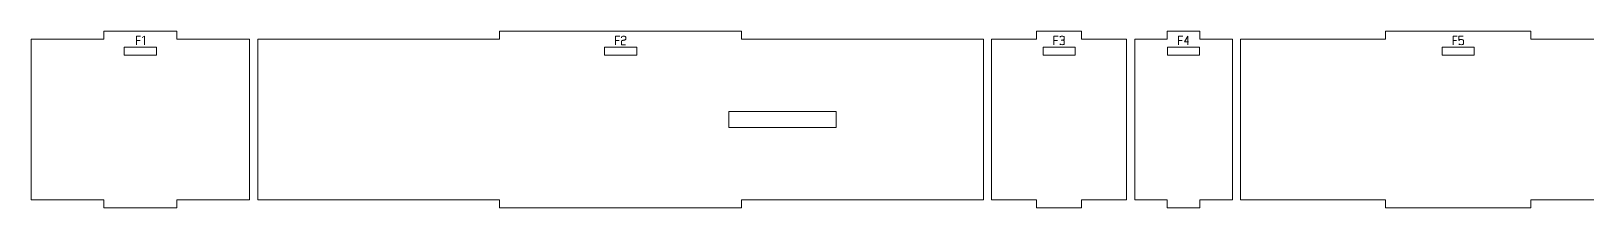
# Model space of a CAD drawing. Header units: centimetres. Extents: x -250 to 250, y -508 to 508.
# Drawn here: x -250 to -191.9, y -3.1 to 3.5 of the extents above; entities that cross this region are included whole.
import ezdxf

# ---------------------------------------------------------------- set-up
doc = ezdxf.new("R2010")
doc.units = ezdxf.units.CM
doc.header["$MEASUREMENT"] = 0
doc.layers.add('Capa 1', color=7, linetype='Continuous')

msp = doc.modelspace()

# ---------------------------------------------------------------- linework, layer by layer
at = {"layer": 'Capa 1', "color": 240, "lineweight": 9}
for points, knots in [([(-249.98503, 3.20203), (-249.98503, 3.20203), (-249.98503, -2.79797), (-249.98503, -2.79797), (-249.98503, -2.79797), (-247.26501, -2.79797), (-247.26501, -2.79797), (-247.26501, -2.79797), (-247.26501, -3.09797), (-247.26501, -3.09797), (-247.26501, -3.09797), (-244.54499, -3.09797), (-244.54499, -3.09797), (-244.54499, -3.09797), (-244.54499, -2.79797), (-244.54499, -2.79797), (-244.54499, -2.79797), (-241.82497, -2.79797), (-241.82497, -2.79797), (-241.82497, -2.79797), (-241.82497, 3.20203), (-241.82497, 3.20203), (-241.82497, 3.20203), (-244.54499, 3.20203), (-244.54499, 3.20203), (-244.54499, 3.20203), (-244.54499, 3.50203), (-244.54499, 3.50203), (-244.54499, 3.50203), (-247.26501, 3.50203), (-247.26501, 3.50203), (-247.26501, 3.50203), (-247.26501, 3.20203), (-247.26501, 3.20203), (-247.26501, 3.20203), (-249.98503, 3.20203), (-249.98503, 3.20203)], [0, 0, 0, 0, 0.08333333, 0.08333333, 0.08333333, 0.16666667, 0.16666667, 0.16666667, 0.25, 0.25, 0.25, 0.33333333, 0.33333333, 0.33333333, 0.41666667, 0.41666667, 0.41666667, 0.5, 0.5, 0.5, 0.58333333, 0.58333333, 0.58333333, 0.66666667, 0.66666667, 0.66666667, 0.75, 0.75, 0.75, 0.83333333, 0.83333333, 0.83333333, 0.91666667, 0.91666667, 0.91666667, 1, 1, 1, 1]), ([(-241.52497, 3.20203), (-241.52497, 3.20203), (-241.52497, -2.79797), (-241.52497, -2.79797), (-241.52497, -2.79797), (-232.49066, -2.79797), (-232.49066, -2.79797), (-232.49066, -2.79797), (-232.49066, -3.09797), (-232.49066, -3.09797), (-232.49066, -3.09797), (-223.45634, -3.09797), (-223.45634, -3.09797), (-223.45634, -3.09797), (-223.45634, -2.79797), (-223.45634, -2.79797), (-223.45634, -2.79797), (-214.42203, -2.79797), (-214.42203, -2.79797), (-214.42203, -2.79797), (-214.42203, 3.20203), (-214.42203, 3.20203), (-214.42203, 3.20203), (-223.45634, 3.20203), (-223.45634, 3.20203), (-223.45634, 3.20203), (-223.45634, 3.50203), (-223.45634, 3.50203), (-223.45634, 3.50203), (-232.49066, 3.50203), (-232.49066, 3.50203), (-232.49066, 3.50203), (-232.49066, 3.20203), (-232.49066, 3.20203), (-232.49066, 3.20203), (-241.52497, 3.20203), (-241.52497, 3.20203)], [0, 0, 0, 0, 0.08333333, 0.08333333, 0.08333333, 0.16666667, 0.16666667, 0.16666667, 0.25, 0.25, 0.25, 0.33333333, 0.33333333, 0.33333333, 0.41666667, 0.41666667, 0.41666667, 0.5, 0.5, 0.5, 0.58333333, 0.58333333, 0.58333333, 0.66666667, 0.66666667, 0.66666667, 0.75, 0.75, 0.75, 0.83333333, 0.83333333, 0.83333333, 0.91666667, 0.91666667, 0.91666667, 1, 1, 1, 1]), ([(-214.12203, 3.20203), (-214.12203, 3.20203), (-214.12203, -2.79797), (-214.12203, -2.79797), (-214.12203, -2.79797), (-212.44181, -2.79797), (-212.44181, -2.79797), (-212.44181, -2.79797), (-212.44181, -3.09797), (-212.44181, -3.09797), (-212.44181, -3.09797), (-210.76158, -3.09797), (-210.76158, -3.09797), (-210.76158, -3.09797), (-210.76158, -2.79797), (-210.76158, -2.79797), (-210.76158, -2.79797), (-209.08136, -2.79797), (-209.08136, -2.79797), (-209.08136, -2.79797), (-209.08136, 3.20203), (-209.08136, 3.20203), (-209.08136, 3.20203), (-210.76158, 3.20203), (-210.76158, 3.20203), (-210.76158, 3.20203), (-210.76158, 3.50203), (-210.76158, 3.50203), (-210.76158, 3.50203), (-212.44181, 3.50203), (-212.44181, 3.50203), (-212.44181, 3.50203), (-212.44181, 3.20203), (-212.44181, 3.20203), (-212.44181, 3.20203), (-214.12203, 3.20203), (-214.12203, 3.20203)], [0, 0, 0, 0, 0.08333333, 0.08333333, 0.08333333, 0.16666667, 0.16666667, 0.16666667, 0.25, 0.25, 0.25, 0.33333333, 0.33333333, 0.33333333, 0.41666667, 0.41666667, 0.41666667, 0.5, 0.5, 0.5, 0.58333333, 0.58333333, 0.58333333, 0.66666667, 0.66666667, 0.66666667, 0.75, 0.75, 0.75, 0.83333333, 0.83333333, 0.83333333, 0.91666667, 0.91666667, 0.91666667, 1, 1, 1, 1]), ([(-208.78136, 3.20203), (-208.78136, 3.20203), (-208.78136, -2.79797), (-208.78136, -2.79797), (-208.78136, -2.79797), (-207.56484, -2.79797), (-207.56484, -2.79797), (-207.56484, -2.79797), (-207.56484, -3.09797), (-207.56484, -3.09797), (-207.56484, -3.09797), (-206.34831, -3.09797), (-206.34831, -3.09797), (-206.34831, -3.09797), (-206.34831, -2.79797), (-206.34831, -2.79797), (-206.34831, -2.79797), (-205.13179, -2.79797), (-205.13179, -2.79797), (-205.13179, -2.79797), (-205.13179, 3.20203), (-205.13179, 3.20203), (-205.13179, 3.20203), (-206.34831, 3.20203), (-206.34831, 3.20203), (-206.34831, 3.20203), (-206.34831, 3.50203), (-206.34831, 3.50203), (-206.34831, 3.50203), (-207.56484, 3.50203), (-207.56484, 3.50203), (-207.56484, 3.50203), (-207.56484, 3.20203), (-207.56484, 3.20203), (-207.56484, 3.20203), (-208.78136, 3.20203), (-208.78136, 3.20203)], [0, 0, 0, 0, 0.08333333, 0.08333333, 0.08333333, 0.16666667, 0.16666667, 0.16666667, 0.25, 0.25, 0.25, 0.33333333, 0.33333333, 0.33333333, 0.41666667, 0.41666667, 0.41666667, 0.5, 0.5, 0.5, 0.58333333, 0.58333333, 0.58333333, 0.66666667, 0.66666667, 0.66666667, 0.75, 0.75, 0.75, 0.83333333, 0.83333333, 0.83333333, 0.91666667, 0.91666667, 0.91666667, 1, 1, 1, 1]), ([(-204.83179, 3.20203), (-204.83179, 3.20203), (-204.83179, -2.79797), (-204.83179, -2.79797), (-204.83179, -2.79797), (-199.41229, -2.79797), (-199.41229, -2.79797), (-199.41229, -2.79797), (-199.41229, -3.09797), (-199.41229, -3.09797), (-199.41229, -3.09797), (-193.9928, -3.09797), (-193.9928, -3.09797), (-193.9928, -3.09797), (-193.9928, -2.79797), (-193.9928, -2.79797), (-193.9928, -2.79797), (-188.5733, -2.79797), (-188.5733, -2.79797), (-188.5733, -2.79797), (-188.5733, 3.20203), (-188.5733, 3.20203), (-188.5733, 3.20203), (-193.9928, 3.20203), (-193.9928, 3.20203), (-193.9928, 3.20203), (-193.9928, 3.50203), (-193.9928, 3.50203), (-193.9928, 3.50203), (-199.41229, 3.50203), (-199.41229, 3.50203), (-199.41229, 3.50203), (-199.41229, 3.20203), (-199.41229, 3.20203), (-199.41229, 3.20203), (-204.83179, 3.20203), (-204.83179, 3.20203)], [0, 0, 0, 0, 0.08333333, 0.08333333, 0.08333333, 0.16666667, 0.16666667, 0.16666667, 0.25, 0.25, 0.25, 0.33333333, 0.33333333, 0.33333333, 0.41666667, 0.41666667, 0.41666667, 0.5, 0.5, 0.5, 0.58333333, 0.58333333, 0.58333333, 0.66666667, 0.66666667, 0.66666667, 0.75, 0.75, 0.75, 0.83333333, 0.83333333, 0.83333333, 0.91666667, 0.91666667, 0.91666667, 1, 1, 1, 1]), ([(-246.505, 2.902), (-246.505, 2.902), (-245.305, 2.902), (-245.305, 2.902), (-245.305, 2.902), (-245.305, 2.602), (-245.305, 2.602), (-245.305, 2.602), (-246.505, 2.602), (-246.505, 2.602), (-246.505, 2.602), (-246.505, 2.902), (-246.505, 2.902)], [0, 0, 0, 0, 0.25, 0.25, 0.25, 0.5, 0.5, 0.5, 0.75, 0.75, 0.75, 1, 1, 1, 1]), ([(-228.5735, 2.902), (-228.5735, 2.902), (-227.3735, 2.902), (-227.3735, 2.902), (-227.3735, 2.902), (-227.3735, 2.602), (-227.3735, 2.602), (-227.3735, 2.602), (-228.5735, 2.602), (-228.5735, 2.602), (-228.5735, 2.602), (-228.5735, 2.902), (-228.5735, 2.902)], [0, 0, 0, 0, 0.25, 0.25, 0.25, 0.5, 0.5, 0.5, 0.75, 0.75, 0.75, 1, 1, 1, 1]), ([(-212.20169, 2.902), (-212.20169, 2.902), (-211.00169, 2.902), (-211.00169, 2.902), (-211.00169, 2.902), (-211.00169, 2.602), (-211.00169, 2.602), (-211.00169, 2.602), (-212.20169, 2.602), (-212.20169, 2.602), (-212.20169, 2.602), (-212.20169, 2.902), (-212.20169, 2.902)], [0, 0, 0, 0, 0.25, 0.25, 0.25, 0.5, 0.5, 0.5, 0.75, 0.75, 0.75, 1, 1, 1, 1]), ([(-207.55657, 2.902), (-207.55657, 2.902), (-206.35657, 2.902), (-206.35657, 2.902), (-206.35657, 2.902), (-206.35657, 2.602), (-206.35657, 2.602), (-206.35657, 2.602), (-207.55657, 2.602), (-207.55657, 2.602), (-207.55657, 2.602), (-207.55657, 2.902), (-207.55657, 2.902)], [0, 0, 0, 0, 0.25, 0.25, 0.25, 0.5, 0.5, 0.5, 0.75, 0.75, 0.75, 1, 1, 1, 1]), ([(-197.30254, 2.902), (-197.30254, 2.902), (-196.10254, 2.902), (-196.10254, 2.902), (-196.10254, 2.902), (-196.10254, 2.602), (-196.10254, 2.602), (-196.10254, 2.602), (-197.30254, 2.602), (-197.30254, 2.602), (-197.30254, 2.602), (-197.30254, 2.902), (-197.30254, 2.902)], [0, 0, 0, 0, 0.25, 0.25, 0.25, 0.5, 0.5, 0.5, 0.75, 0.75, 0.75, 1, 1, 1, 1]), ([(-223.92877, 0.50203), (-223.92877, 0.50203), (-219.92877, 0.50203), (-219.92877, 0.50203), (-219.92877, 0.50203), (-219.92877, -0.09797), (-219.92877, -0.09797), (-219.92877, -0.09797), (-223.92877, -0.09797), (-223.92877, -0.09797), (-223.92877, -0.09797), (-223.92877, 0.50203), (-223.92877, 0.50203)], [0, 0, 0, 0, 0.25, 0.25, 0.25, 0.5, 0.5, 0.5, 0.75, 0.75, 0.75, 1, 1, 1, 1])]:
    msp.add_open_spline(points, degree=3, knots=knots, dxfattribs=at)
at = {"layer": 'Capa 1', "color": 114, "lineweight": 9}
for points, knots in [([(-246.05313, 2.99403), (-246.05313, 2.99403), (-246.05313, 3.31047), (-246.05313, 3.31047), (-246.05313, 3.31047), (-245.89674, 3.31047), (-245.89674, 3.31047), (-245.89674, 3.31047), (-246.05313, 3.31047), (-246.05313, 3.31047), (-246.05313, 3.31047), (-246.05313, 3.15408), (-246.05313, 3.15408), (-246.05313, 3.15408), (-245.91876, 3.15408), (-245.91876, 3.15408), (-245.91876, 3.15408), (-246.05313, 3.15408), (-246.05313, 3.15408), (-246.05313, 3.15408), (-246.05313, 2.99403), (-246.05313, 2.99403)], [0, 0, 0, 0, 0.14285714, 0.14285714, 0.14285714, 0.28571429, 0.28571429, 0.28571429, 0.42857143, 0.42857143, 0.42857143, 0.57142857, 0.57142857, 0.57142857, 0.71428571, 0.71428571, 0.71428571, 0.85714286, 0.85714286, 0.85714286, 1, 1, 1, 1]), ([(-245.75687, 3.31093), (-245.75687, 3.31093), (-245.833, 3.25819), (-245.833, 3.25819), (-245.833, 3.25819), (-245.75687, 3.31093), (-245.75687, 3.31093), (-245.75687, 3.31093), (-245.75687, 2.99403), (-245.75687, 2.99403), (-245.75687, 2.99403), (-245.75687, 3.31093), (-245.75687, 3.31093)], [0, 0, 0, 0, 0.25, 0.25, 0.25, 0.5, 0.5, 0.5, 0.75, 0.75, 0.75, 1, 1, 1, 1]), ([(-228.16612, 2.99403), (-228.16612, 2.99403), (-228.16612, 3.31047), (-228.16612, 3.31047), (-228.16612, 3.31047), (-228.00973, 3.31047), (-228.00973, 3.31047), (-228.00973, 3.31047), (-228.16612, 3.31047), (-228.16612, 3.31047), (-228.16612, 3.31047), (-228.16612, 3.15408), (-228.16612, 3.15408), (-228.16612, 3.15408), (-228.03175, 3.15408), (-228.03175, 3.15408), (-228.03175, 3.15408), (-228.16612, 3.15408), (-228.16612, 3.15408), (-228.16612, 3.15408), (-228.16612, 2.99403), (-228.16612, 2.99403)], [0, 0, 0, 0, 0.14285714, 0.14285714, 0.14285714, 0.28571429, 0.28571429, 0.28571429, 0.42857143, 0.42857143, 0.42857143, 0.57142857, 0.57142857, 0.57142857, 0.71428571, 0.71428571, 0.71428571, 0.85714286, 0.85714286, 0.85714286, 1, 1, 1, 1]), ([(-227.94645, 2.99403), (-227.94645, 2.99403), (-227.94645, 3.12657), (-227.94645, 3.12657), (-227.94553, 3.13849), (-227.93468, 3.14766), (-227.91389, 3.15408), (-227.90533, 3.1547), (-227.89715, 3.15569), (-227.88935, 3.15707), (-227.88156, 3.15844), (-227.87368, 3.15989), (-227.86573, 3.16142), (-227.85106, 3.16387), (-227.83982, 3.16586), (-227.83203, 3.16738), (-227.82423, 3.16891), (-227.81666, 3.1709), (-227.80932, 3.17335), (-227.79037, 3.18038), (-227.78089, 3.1894), (-227.78089, 3.2004), (-227.78089, 3.2004), (-227.78089, 3.27516), (-227.78089, 3.27516), (-227.78089, 3.28494), (-227.78876, 3.29327), (-227.80451, 3.30015), (-227.82025, 3.30703), (-227.8399, 3.31047), (-227.86344, 3.31047), (-227.88698, 3.31047), (-227.90663, 3.30703), (-227.92237, 3.30015), (-227.93812, 3.29327), (-227.94599, 3.28494), (-227.94599, 3.27516), (-227.94599, 3.27516), (-227.94599, 3.25269), (-227.94599, 3.25269), (-227.94599, 3.25269), (-227.94599, 3.27516), (-227.94599, 3.27516), (-227.94599, 3.28494), (-227.93812, 3.29327), (-227.92237, 3.30015), (-227.90663, 3.30703), (-227.88698, 3.31047), (-227.86344, 3.31047), (-227.8399, 3.31047), (-227.82025, 3.30703), (-227.80451, 3.30015), (-227.78876, 3.29327), (-227.78089, 3.28494), (-227.78089, 3.27516), (-227.78089, 3.27516), (-227.78089, 3.2004), (-227.78089, 3.2004), (-227.78089, 3.1894), (-227.79037, 3.18038), (-227.80932, 3.17335), (-227.81666, 3.1709), (-227.82423, 3.16891), (-227.83203, 3.16738), (-227.83982, 3.16586), (-227.85106, 3.16387), (-227.86573, 3.16142), (-227.87368, 3.15989), (-227.88156, 3.15844), (-227.88935, 3.15707), (-227.89715, 3.15569), (-227.90533, 3.1547), (-227.91389, 3.15408), (-227.93468, 3.14766), (-227.94553, 3.13849), (-227.94645, 3.12657), (-227.94645, 3.12657), (-227.94645, 2.99403), (-227.94645, 2.99403), (-227.94645, 2.99403), (-227.7896, 2.99403), (-227.7896, 2.99403), (-227.7896, 2.99403), (-227.94645, 2.99403), (-227.94645, 2.99403)], [0, 0, 0, 0, 0.03571429, 0.03571429, 0.03571429, 0.07142857, 0.07142857, 0.07142857, 0.10714286, 0.10714286, 0.10714286, 0.14285714, 0.14285714, 0.14285714, 0.17857143, 0.17857143, 0.17857143, 0.21428571, 0.21428571, 0.21428571, 0.25, 0.25, 0.25, 0.28571429, 0.28571429, 0.28571429, 0.32142857, 0.32142857, 0.32142857, 0.35714286, 0.35714286, 0.35714286, 0.39285714, 0.39285714, 0.39285714, 0.42857143, 0.42857143, 0.42857143, 0.46428571, 0.46428571, 0.46428571, 0.5, 0.5, 0.5, 0.53571429, 0.53571429, 0.53571429, 0.57142857, 0.57142857, 0.57142857, 0.60714286, 0.60714286, 0.60714286, 0.64285714, 0.64285714, 0.64285714, 0.67857143, 0.67857143, 0.67857143, 0.71428571, 0.71428571, 0.71428571, 0.75, 0.75, 0.75, 0.78571429, 0.78571429, 0.78571429, 0.82142857, 0.82142857, 0.82142857, 0.85714286, 0.85714286, 0.85714286, 0.89285714, 0.89285714, 0.89285714, 0.92857143, 0.92857143, 0.92857143, 0.96428571, 0.96428571, 0.96428571, 1, 1, 1, 1]), ([(-211.79431, 2.99403), (-211.79431, 2.99403), (-211.79431, 3.31047), (-211.79431, 3.31047), (-211.79431, 3.31047), (-211.63792, 3.31047), (-211.63792, 3.31047), (-211.63792, 3.31047), (-211.79431, 3.31047), (-211.79431, 3.31047), (-211.79431, 3.31047), (-211.79431, 3.15408), (-211.79431, 3.15408), (-211.79431, 3.15408), (-211.65994, 3.15408), (-211.65994, 3.15408), (-211.65994, 3.15408), (-211.79431, 3.15408), (-211.79431, 3.15408), (-211.79431, 3.15408), (-211.79431, 2.99403), (-211.79431, 2.99403)], [0, 0, 0, 0, 0.14285714, 0.14285714, 0.14285714, 0.28571429, 0.28571429, 0.28571429, 0.42857143, 0.42857143, 0.42857143, 0.57142857, 0.57142857, 0.57142857, 0.71428571, 0.71428571, 0.71428571, 0.85714286, 0.85714286, 0.85714286, 1, 1, 1, 1]), ([(-211.49163, 2.99403), (-211.51517, 2.99403), (-211.53482, 2.99747), (-211.55056, 3.00435), (-211.56631, 3.01123), (-211.57418, 3.01956), (-211.57418, 3.02934), (-211.57418, 3.01956), (-211.56631, 3.01123), (-211.55056, 3.00435), (-211.53482, 2.99747), (-211.51517, 2.99403), (-211.49163, 2.99403), (-211.46809, 2.99403), (-211.44844, 2.99747), (-211.4327, 3.00435), (-211.41695, 3.01123), (-211.40908, 3.01956), (-211.40908, 3.02934), (-211.40908, 3.02934), (-211.40908, 3.13253), (-211.40908, 3.13253), (-211.40908, 3.14079), (-211.41474, 3.14797), (-211.42605, 3.15408), (-211.43736, 3.1602), (-211.47053, 3.16433), (-211.52557, 3.16647), (-211.47084, 3.16983), (-211.43797, 3.17381), (-211.42697, 3.17839), (-211.41596, 3.18298), (-211.41, 3.19047), (-211.40908, 3.20086), (-211.40908, 3.20086), (-211.40908, 3.27516), (-211.40908, 3.27516), (-211.40908, 3.28494), (-211.41695, 3.29327), (-211.4327, 3.30015), (-211.44844, 3.30703), (-211.46809, 3.31047), (-211.49163, 3.31047), (-211.51517, 3.31047), (-211.53482, 3.30703), (-211.55056, 3.30015), (-211.56631, 3.29327), (-211.57418, 3.28494), (-211.57418, 3.27516), (-211.57418, 3.28494), (-211.56631, 3.29327), (-211.55056, 3.30015), (-211.53482, 3.30703), (-211.51517, 3.31047), (-211.49163, 3.31047), (-211.46809, 3.31047), (-211.44844, 3.30703), (-211.4327, 3.30015), (-211.41695, 3.29327), (-211.40908, 3.28494), (-211.40908, 3.27516), (-211.40908, 3.27516), (-211.40908, 3.20086), (-211.40908, 3.20086), (-211.41, 3.19047), (-211.41596, 3.18298), (-211.42697, 3.17839), (-211.43797, 3.17381), (-211.47084, 3.16983), (-211.52557, 3.16647), (-211.47053, 3.16433), (-211.43736, 3.1602), (-211.42605, 3.15408), (-211.41474, 3.14797), (-211.40908, 3.14079), (-211.40908, 3.13253), (-211.40908, 3.13253), (-211.40908, 3.02934), (-211.40908, 3.02934), (-211.40908, 3.01956), (-211.41695, 3.01123), (-211.4327, 3.00435), (-211.44844, 2.99747), (-211.46809, 2.99403), (-211.49163, 2.99403)], [0, 0, 0, 0, 0.03571429, 0.03571429, 0.03571429, 0.07142857, 0.07142857, 0.07142857, 0.10714286, 0.10714286, 0.10714286, 0.14285714, 0.14285714, 0.14285714, 0.17857143, 0.17857143, 0.17857143, 0.21428571, 0.21428571, 0.21428571, 0.25, 0.25, 0.25, 0.28571429, 0.28571429, 0.28571429, 0.32142857, 0.32142857, 0.32142857, 0.35714286, 0.35714286, 0.35714286, 0.39285714, 0.39285714, 0.39285714, 0.42857143, 0.42857143, 0.42857143, 0.46428571, 0.46428571, 0.46428571, 0.5, 0.5, 0.5, 0.53571429, 0.53571429, 0.53571429, 0.57142857, 0.57142857, 0.57142857, 0.60714286, 0.60714286, 0.60714286, 0.64285714, 0.64285714, 0.64285714, 0.67857143, 0.67857143, 0.67857143, 0.71428571, 0.71428571, 0.71428571, 0.75, 0.75, 0.75, 0.78571429, 0.78571429, 0.78571429, 0.82142857, 0.82142857, 0.82142857, 0.85714286, 0.85714286, 0.85714286, 0.89285714, 0.89285714, 0.89285714, 0.92857143, 0.92857143, 0.92857143, 0.96428571, 0.96428571, 0.96428571, 1, 1, 1, 1]), ([(-207.14644, 2.99403), (-207.14644, 2.99403), (-207.14644, 3.31047), (-207.14644, 3.31047), (-207.14644, 3.31047), (-206.99005, 3.31047), (-206.99005, 3.31047), (-206.99005, 3.31047), (-207.14644, 3.31047), (-207.14644, 3.31047), (-207.14644, 3.31047), (-207.14644, 3.15408), (-207.14644, 3.15408), (-207.14644, 3.15408), (-207.01207, 3.15408), (-207.01207, 3.15408), (-207.01207, 3.15408), (-207.14644, 3.15408), (-207.14644, 3.15408), (-207.14644, 3.15408), (-207.14644, 2.99403), (-207.14644, 2.99403)], [0, 0, 0, 0, 0.14285714, 0.14285714, 0.14285714, 0.28571429, 0.28571429, 0.28571429, 0.42857143, 0.42857143, 0.42857143, 0.57142857, 0.57142857, 0.57142857, 0.71428571, 0.71428571, 0.71428571, 0.85714286, 0.85714286, 0.85714286, 1, 1, 1, 1]), ([(-206.79652, 3.09859), (-206.79652, 3.09859), (-206.79652, 3.31093), (-206.79652, 3.31093), (-206.79652, 3.31093), (-206.92631, 3.09859), (-206.92631, 3.09859), (-206.92631, 3.09859), (-206.79652, 3.09859), (-206.79652, 3.09859)], [0, 0, 0, 0, 0.33333333, 0.33333333, 0.33333333, 0.66666667, 0.66666667, 0.66666667, 1, 1, 1, 1]), ([(-206.79652, 3.09859), (-206.79652, 3.09859), (-206.79652, 2.99403), (-206.79652, 2.99403), (-206.79652, 2.99403), (-206.79652, 3.09859), (-206.79652, 3.09859), (-206.79652, 3.09859), (-206.92631, 3.09859), (-206.92631, 3.09859), (-206.92631, 3.09859), (-206.79652, 3.31093), (-206.79652, 3.31093), (-206.79652, 3.31093), (-206.79652, 3.09859), (-206.79652, 3.09859), (-206.79652, 3.09859), (-206.76671, 3.09859), (-206.76671, 3.09859), (-206.76671, 3.09859), (-206.79652, 3.09859), (-206.79652, 3.09859)], [0, 0, 0, 0, 0.14285714, 0.14285714, 0.14285714, 0.28571429, 0.28571429, 0.28571429, 0.42857143, 0.42857143, 0.42857143, 0.57142857, 0.57142857, 0.57142857, 0.71428571, 0.71428571, 0.71428571, 0.85714286, 0.85714286, 0.85714286, 1, 1, 1, 1]), ([(-196.89516, 2.99403), (-196.89516, 2.99403), (-196.89516, 3.31047), (-196.89516, 3.31047), (-196.89516, 3.31047), (-196.73877, 3.31047), (-196.73877, 3.31047), (-196.73877, 3.31047), (-196.89516, 3.31047), (-196.89516, 3.31047), (-196.89516, 3.31047), (-196.89516, 3.15408), (-196.89516, 3.15408), (-196.89516, 3.15408), (-196.76079, 3.15408), (-196.76079, 3.15408), (-196.76079, 3.15408), (-196.89516, 3.15408), (-196.89516, 3.15408), (-196.89516, 3.15408), (-196.89516, 2.99403), (-196.89516, 2.99403)], [0, 0, 0, 0, 0.14285714, 0.14285714, 0.14285714, 0.28571429, 0.28571429, 0.28571429, 0.42857143, 0.42857143, 0.42857143, 0.57142857, 0.57142857, 0.57142857, 0.71428571, 0.71428571, 0.71428571, 0.85714286, 0.85714286, 0.85714286, 1, 1, 1, 1]), ([(-196.59248, 2.99403), (-196.61602, 2.99403), (-196.63567, 2.99747), (-196.65141, 3.00435), (-196.66716, 3.01123), (-196.67503, 3.01956), (-196.67503, 3.02934), (-196.67503, 3.01956), (-196.66716, 3.01123), (-196.65141, 3.00435), (-196.63567, 2.99747), (-196.61602, 2.99403), (-196.59248, 2.99403), (-196.56894, 2.99403), (-196.54929, 2.99747), (-196.53355, 3.00435), (-196.5178, 3.01123), (-196.50993, 3.01956), (-196.50993, 3.02934), (-196.50993, 3.02934), (-196.50993, 3.155), (-196.50993, 3.155), (-196.50993, 3.16479), (-196.5178, 3.17312), (-196.53355, 3.18), (-196.54929, 3.18688), (-196.56894, 3.19032), (-196.59248, 3.19032), (-196.61388, 3.18848), (-196.63039, 3.18603), (-196.64201, 3.18298), (-196.65363, 3.17992), (-196.66463, 3.17059), (-196.67503, 3.155), (-196.67503, 3.155), (-196.67503, 3.31047), (-196.67503, 3.31047), (-196.67503, 3.31047), (-196.51543, 3.31047), (-196.51543, 3.31047), (-196.51543, 3.31047), (-196.67503, 3.31047), (-196.67503, 3.31047), (-196.67503, 3.31047), (-196.67503, 3.155), (-196.67503, 3.155), (-196.66463, 3.17059), (-196.65363, 3.17992), (-196.64201, 3.18298), (-196.63039, 3.18603), (-196.61388, 3.18848), (-196.59248, 3.19032), (-196.56894, 3.19032), (-196.54929, 3.18688), (-196.53355, 3.18), (-196.5178, 3.17312), (-196.50993, 3.16479), (-196.50993, 3.155), (-196.50993, 3.155), (-196.50993, 3.02934), (-196.50993, 3.02934), (-196.50993, 3.01956), (-196.5178, 3.01123), (-196.53355, 3.00435), (-196.54929, 2.99747), (-196.56894, 2.99403), (-196.59248, 2.99403)], [0, 0, 0, 0, 0.04545455, 0.04545455, 0.04545455, 0.09090909, 0.09090909, 0.09090909, 0.13636364, 0.13636364, 0.13636364, 0.18181818, 0.18181818, 0.18181818, 0.22727273, 0.22727273, 0.22727273, 0.27272727, 0.27272727, 0.27272727, 0.31818182, 0.31818182, 0.31818182, 0.36363636, 0.36363636, 0.36363636, 0.40909091, 0.40909091, 0.40909091, 0.45454545, 0.45454545, 0.45454545, 0.5, 0.5, 0.5, 0.54545455, 0.54545455, 0.54545455, 0.59090909, 0.59090909, 0.59090909, 0.63636364, 0.63636364, 0.63636364, 0.68181818, 0.68181818, 0.68181818, 0.72727273, 0.72727273, 0.72727273, 0.77272727, 0.77272727, 0.77272727, 0.81818182, 0.81818182, 0.81818182, 0.86363636, 0.86363636, 0.86363636, 0.90909091, 0.90909091, 0.90909091, 0.95454545, 0.95454545, 0.95454545, 1, 1, 1, 1])]:
    msp.add_open_spline(points, degree=3, knots=knots, dxfattribs=at)

doc.saveas('drawing.dxf')
